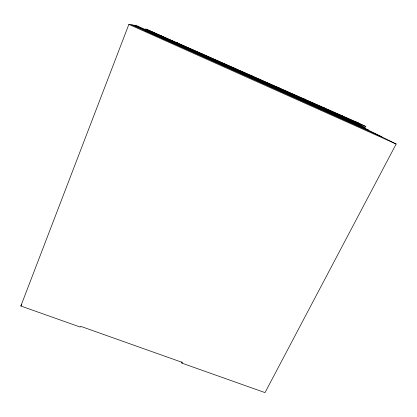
<?xml version="1.0" encoding="UTF-8"?>
<svg xmlns="http://www.w3.org/2000/svg" width="417" height="417" viewBox="0 0 417 417"><rect width="100%" height="100%" fill="white"/><g stroke="black" fill="none" stroke-linecap="round" stroke-linejoin="round"><path stroke-width="0.63" d="M181.927 363.139L182.286 362.394L80.58 326.297L80.257 327.079L20.85 306.005L128.869 24.384L136.583 25.646L356.879 124.396L396.15 144.027L265.024 392.616L181.927 363.139L181.885 361.888M20.85 306.005L21.773 304.311M161.316 36.201L161.645 36.018M146.273 29.185L145.241 29.096L177.241 43.238L146.273 29.185L358.349 122.911L365.86 126.575L177.032 42.862M356.165 122.025L358.349 122.911M134.389 25.286L368.185 130.047M134.326 25.275L368.508 130.208M131.767 24.858L381.55 136.729M128.869 24.384L396.15 144.027M340.793 115.149L342.399 115.942M323.045 107.305L324.489 108.029M303.19 98.532L304.457 99.173M176.855 42.701L178.106 43.337M278.238 87.507L279.275 88.05M252.222 76.009L253.015 76.441M227.864 65.245L228.427 65.573M201.64 53.652L201.948 53.876M145.762 30.483L144.715 30.451L365.24 127.79L357.76 124.078L145.762 30.483M355.873 122.619L176.772 43.509L176.975 43.905L361.497 125.392L355.873 122.619"/></g></svg>
